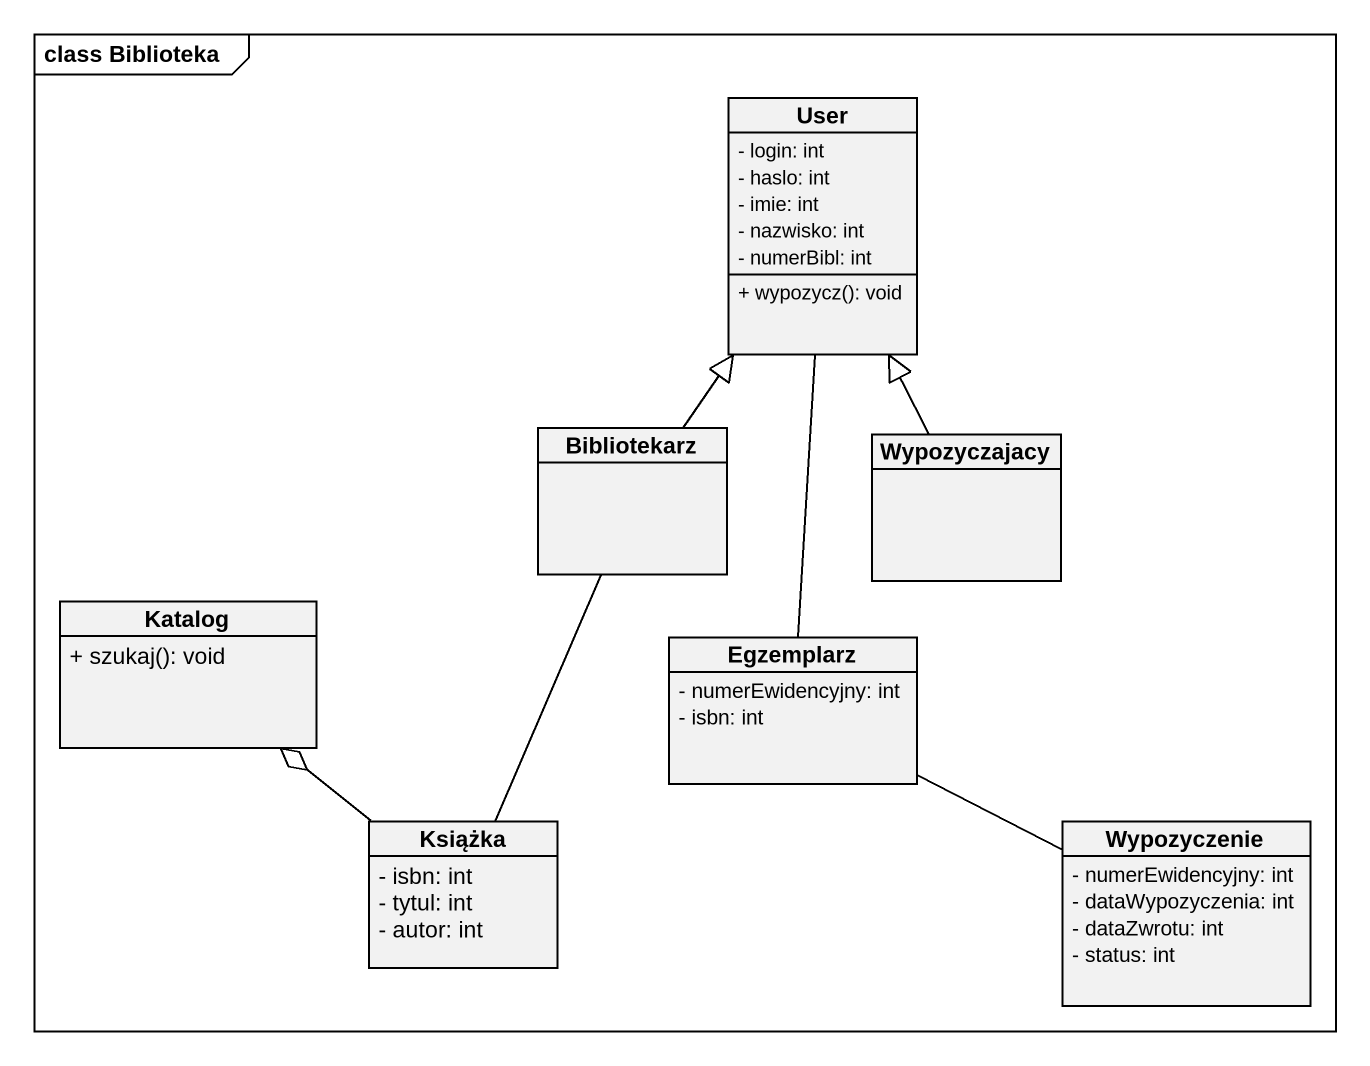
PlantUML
@startuml
mainframe class Biblioteka
hide circle
hide empty members
skinparam classAttributeIconSize 0
class User {
  - login: int
  - haslo: int
  - imie: int
  - nazwisko: int
  - numerBibl: int
  + wypozycz(): void
}
class Bibliotekarz
class Wypozyczajacy
class Katalog {
  + szukaj(): void
}
class Egzemplarz {
  - numerEwidencyjny: int
  - isbn: int
}
class Książka {
  - isbn: int
  - tytul: int
  - autor: int
}
class Wypozyczenie {
  - numerEwidencyjny: int
  - dataWypozyczenia: int
  - dataZwrotu: int
  - status: int
}
User -- Egzemplarz
Bibliotekarz -up-|> User
Bibliotekarz -- Książka
Wypozyczajacy -up-|> User
Egzemplarz -right- Wypozyczenie
Książka -up-o Katalog
@enduml
